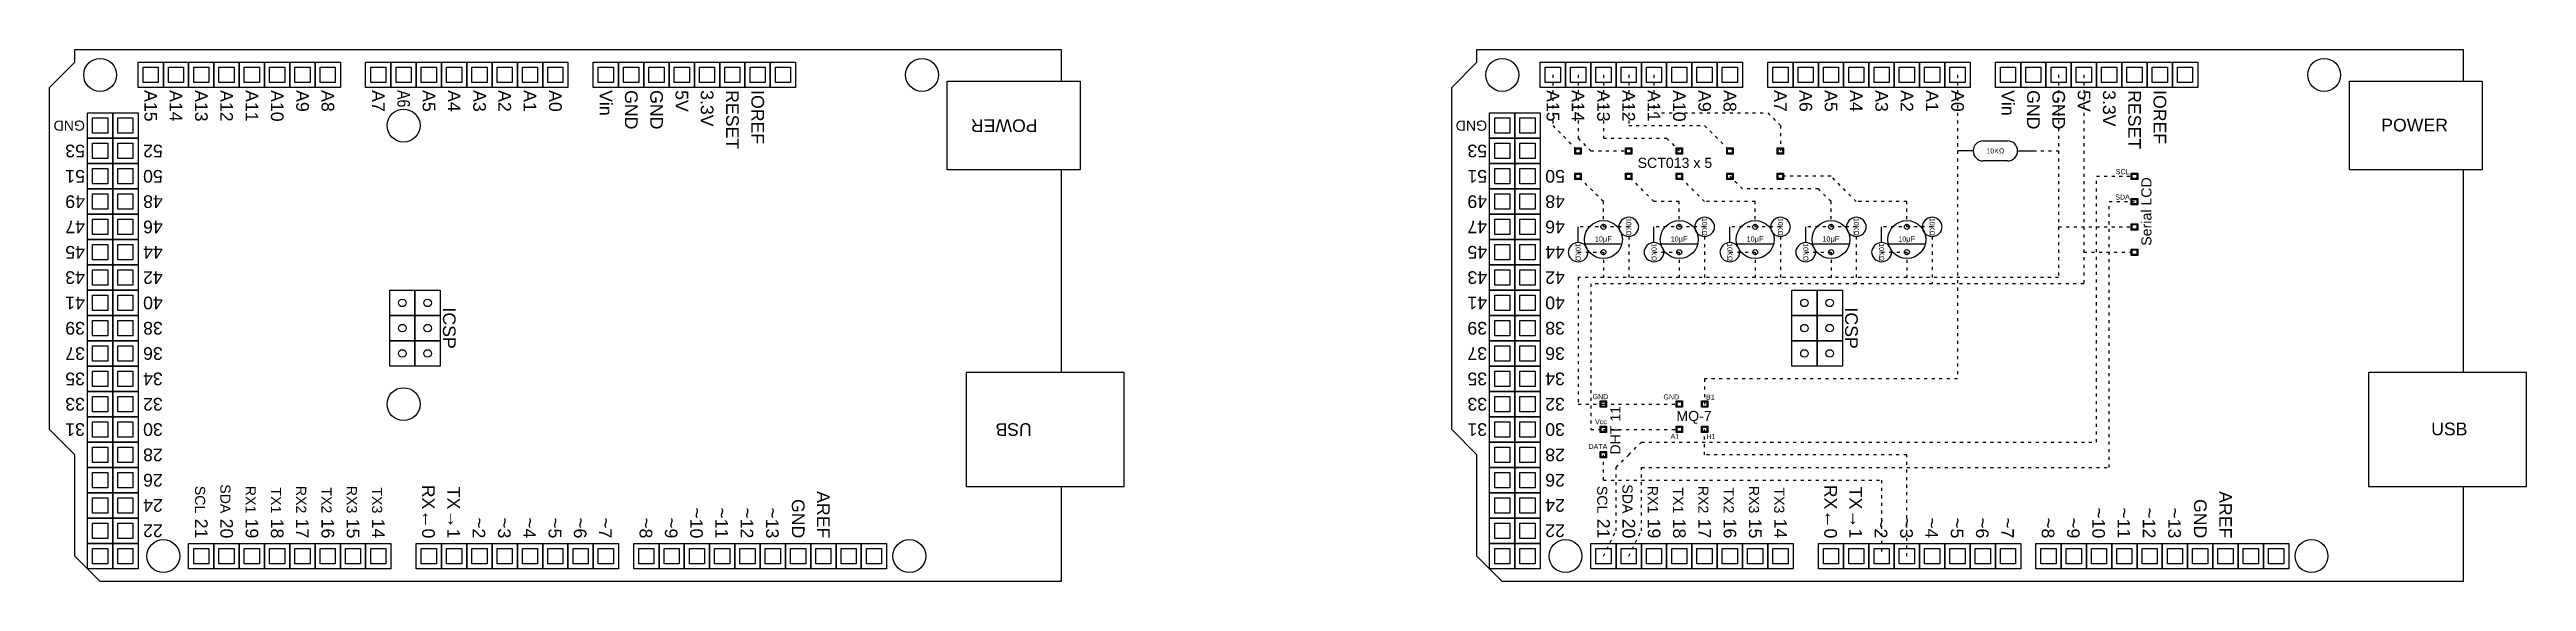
# Model space of a CAD drawing. Header units: millimetres. Extents: x 15855 to 25650, y -9600 to -7500.
import ezdxf

# ---------------------------------------------------------------- set-up
doc = ezdxf.new("R2010")
doc.units = ezdxf.units.MM
doc.linetypes.add('ACAD_ISO03W100', pattern=[30, 12, -18])
doc.layers.add('Cableado', color=7, linetype='ACAD_ISO03W100')
doc.styles.get("Standard").update_dxf_attribs({"font": 'arial.ttf'})

msp = doc.modelspace()

# ---------------------------------------------------------------- linework, layer by layer
for p, q in [((23462.3, -7900), (23400, -7900)), ((23637.8, -7900), (23700, -7900)), ((21900, -8262.3), (21900, -8200)), ((22200, -8262.3), (22200, -8200)), ((22500, -8262.3), (22500, -8200)), ((22800, -8262.3), (22800, -8200)), ((23100, -8262.3), (23100, -8200)), ((22072.6, -8268.8), (21927.4, -8268.8)), ((22372.6, -8268.8), (22227.4, -8268.8)), ((22672.6, -8268.8), (22527.4, -8268.8)), ((22972.6, -8268.8), (22827.4, -8268.8)), ((23272.6, -8268.8), (23127.4, -8268.8))]:
    msp.add_line(p, q)
at = {"color": 1}
for points in [[(19855.5, -9225), (19855.5, -9600), (16055.5, -9600), (15955.5, -9500), (15955.5, -9100), (15855.5, -9000), (15855.5, -7650), (15955.5, -7550), (15955.5, -7500), (19855.5, -7500), (19855.5, -7625)], [(25400, -9225), (25400, -9600), (21600, -9600), (21500, -9500), (21500, -9100), (21400, -9000), (21400, -7650), (21500, -7550), (21500, -7500), (25400, -7500), (25400, -7625)], [(19855.5, -7975), (19855.5, -8775)], [(25400, -7975), (25400, -8775)]]:
    msp.add_lwpolyline(points, dxfattribs=at)
for points in [[(16305.5, -7550), (16305.5, -7650), (16205.5, -7650), (16205.5, -7550)], [(16285.5, -7570), (16285.5, -7630), (16225.5, -7630), (16225.5, -7570)], [(16405.5, -7550), (16405.5, -7650), (16305.5, -7650), (16305.5, -7550)], [(16385.5, -7570), (16385.5, -7630), (16325.5, -7630), (16325.5, -7570)], [(16505.5, -7550), (16505.5, -7650), (16405.5, -7650), (16405.5, -7550)], [(16485.5, -7570), (16485.5, -7630), (16425.5, -7630), (16425.5, -7570)], [(16605.5, -7550), (16605.5, -7650), (16505.5, -7650), (16505.5, -7550)], [(16585.5, -7570), (16585.5, -7630), (16525.5, -7630), (16525.5, -7570)], [(16705.5, -7550), (16705.5, -7650), (16605.5, -7650), (16605.5, -7550)], [(16685.5, -7570), (16685.5, -7630), (16625.5, -7630), (16625.5, -7570)], [(16805.5, -7550), (16805.5, -7650), (16705.5, -7650), (16705.5, -7550)], [(16785.5, -7570), (16785.5, -7630), (16725.5, -7630), (16725.5, -7570)], [(16905.5, -7550), (16905.5, -7650), (16805.5, -7650), (16805.5, -7550)], [(16885.5, -7570), (16885.5, -7630), (16825.5, -7630), (16825.5, -7570)], [(17005.5, -7550), (17005.5, -7650), (16905.5, -7650), (16905.5, -7550)], [(16985.5, -7570), (16985.5, -7630), (16925.5, -7630), (16925.5, -7570)], [(17205.5, -7550), (17205.5, -7650), (17105.5, -7650), (17105.5, -7550)], [(17185.5, -7570), (17185.5, -7630), (17125.5, -7630), (17125.5, -7570)], [(17305.5, -7550), (17305.5, -7650), (17205.5, -7650), (17205.5, -7550)], [(17285.5, -7570), (17285.5, -7630), (17225.5, -7630), (17225.5, -7570)], [(17405.5, -7550), (17405.5, -7650), (17305.5, -7650), (17305.5, -7550)], [(17385.5, -7570), (17385.5, -7630), (17325.5, -7630), (17325.5, -7570)], [(17505.5, -7550), (17505.5, -7650), (17405.5, -7650), (17405.5, -7550)], [(17485.5, -7570), (17485.5, -7630), (17425.5, -7630), (17425.5, -7570)], [(17605.5, -7550), (17605.5, -7650), (17505.5, -7650), (17505.5, -7550)], [(17585.5, -7570), (17585.5, -7630), (17525.5, -7630), (17525.5, -7570)], [(17705.5, -7550), (17705.5, -7650), (17605.5, -7650), (17605.5, -7550)], [(17685.5, -7570), (17685.5, -7630), (17625.5, -7630), (17625.5, -7570)], [(17805.5, -7550), (17805.5, -7650), (17705.5, -7650), (17705.5, -7550)], [(17785.5, -7570), (17785.5, -7630), (17725.5, -7630), (17725.5, -7570)], [(17905.5, -7550), (17905.5, -7650), (17805.5, -7650), (17805.5, -7550)], [(17885.5, -7570), (17885.5, -7630), (17825.5, -7630), (17825.5, -7570)], [(18105.5, -7550), (18105.5, -7650), (18005.5, -7650), (18005.5, -7550)], [(18085.5, -7570), (18085.5, -7630), (18025.5, -7630), (18025.5, -7570)], [(18205.5, -7550), (18205.5, -7650), (18105.5, -7650), (18105.5, -7550)], [(18185.5, -7570), (18185.5, -7630), (18125.5, -7630), (18125.5, -7570)], [(18305.5, -7550), (18305.5, -7650), (18205.5, -7650), (18205.5, -7550)], [(18285.5, -7570), (18285.5, -7630), (18225.5, -7630), (18225.5, -7570)], [(18405.5, -7550), (18405.5, -7650), (18305.5, -7650), (18305.5, -7550)], [(18385.5, -7570), (18385.5, -7630), (18325.5, -7630), (18325.5, -7570)], [(18505.5, -7550), (18505.5, -7650), (18405.5, -7650), (18405.5, -7550)], [(18485.5, -7570), (18485.5, -7630), (18425.5, -7630), (18425.5, -7570)], [(18605.5, -7550), (18605.5, -7650), (18505.5, -7650), (18505.5, -7550)], [(18585.5, -7570), (18585.5, -7630), (18525.5, -7630), (18525.5, -7570)], [(18705.5, -7550), (18705.5, -7650), (18605.5, -7650), (18605.5, -7550)], [(18685.5, -7570), (18685.5, -7630), (18625.5, -7630), (18625.5, -7570)], [(18805.5, -7550), (18805.5, -7650), (18705.5, -7650), (18705.5, -7550)], [(18785.5, -7570), (18785.5, -7630), (18725.5, -7630), (18725.5, -7570)], [(21850, -7550), (21850, -7650), (21750, -7650), (21750, -7550)], [(21830, -7570), (21830, -7630), (21770, -7630), (21770, -7570)], [(21950, -7550), (21950, -7650), (21850, -7650), (21850, -7550)], [(21930, -7570), (21930, -7630), (21870, -7630), (21870, -7570)], [(22050, -7550), (22050, -7650), (21950, -7650), (21950, -7550)], [(22030, -7570), (22030, -7630), (21970, -7630), (21970, -7570)], [(22150, -7550), (22150, -7650), (22050, -7650), (22050, -7550)], [(22130, -7570), (22130, -7630), (22070, -7630), (22070, -7570)], [(22250, -7550), (22250, -7650), (22150, -7650), (22150, -7550)], [(22230, -7570), (22230, -7630), (22170, -7630), (22170, -7570)], [(22350, -7550), (22350, -7650), (22250, -7650), (22250, -7550)], [(22330, -7570), (22330, -7630), (22270, -7630), (22270, -7570)], [(22450, -7550), (22450, -7650), (22350, -7650), (22350, -7550)], [(22430, -7570), (22430, -7630), (22370, -7630), (22370, -7570)], [(22550, -7550), (22550, -7650), (22450, -7650), (22450, -7550)], [(22530, -7570), (22530, -7630), (22470, -7630), (22470, -7570)], [(22750, -7550), (22750, -7650), (22650, -7650), (22650, -7550)], [(22730, -7570), (22730, -7630), (22670, -7630), (22670, -7570)], [(22850, -7550), (22850, -7650), (22750, -7650), (22750, -7550)], [(22830, -7570), (22830, -7630), (22770, -7630), (22770, -7570)], [(22950, -7550), (22950, -7650), (22850, -7650), (22850, -7550)], [(22930, -7570), (22930, -7630), (22870, -7630), (22870, -7570)], [(23050, -7550), (23050, -7650), (22950, -7650), (22950, -7550)], [(23030, -7570), (23030, -7630), (22970, -7630), (22970, -7570)], [(23150, -7550), (23150, -7650), (23050, -7650), (23050, -7550)], [(23130, -7570), (23130, -7630), (23070, -7630), (23070, -7570)], [(23250, -7550), (23250, -7650), (23150, -7650), (23150, -7550)], [(23230, -7570), (23230, -7630), (23170, -7630), (23170, -7570)], [(23350, -7550), (23350, -7650), (23250, -7650), (23250, -7550)], [(23330, -7570), (23330, -7630), (23270, -7630), (23270, -7570)], [(23450, -7550), (23450, -7650), (23350, -7650), (23350, -7550)], [(23430, -7570), (23430, -7630), (23370, -7630), (23370, -7570)], [(23650, -7550), (23650, -7650), (23550, -7650), (23550, -7550)], [(23630, -7570), (23630, -7630), (23570, -7630), (23570, -7570)], [(23750, -7550), (23750, -7650), (23650, -7650), (23650, -7550)], [(23730, -7570), (23730, -7630), (23670, -7630), (23670, -7570)], [(23850, -7550), (23850, -7650), (23750, -7650), (23750, -7550)], [(23830, -7570), (23830, -7630), (23770, -7630), (23770, -7570)], [(23950, -7550), (23950, -7650), (23850, -7650), (23850, -7550)], [(23930, -7570), (23930, -7630), (23870, -7630), (23870, -7570)], [(24050, -7550), (24050, -7650), (23950, -7650), (23950, -7550)], [(24030, -7570), (24030, -7630), (23970, -7630), (23970, -7570)], [(24150, -7550), (24150, -7650), (24050, -7650), (24050, -7550)], [(24130, -7570), (24130, -7630), (24070, -7630), (24070, -7570)], [(24250, -7550), (24250, -7650), (24150, -7650), (24150, -7550)], [(24230, -7570), (24230, -7630), (24170, -7630), (24170, -7570)], [(24350, -7550), (24350, -7650), (24250, -7650), (24250, -7550)], [(24330, -7570), (24330, -7630), (24270, -7630), (24270, -7570)], [(16105.5, -7750), (16105.5, -7850), (16005.5, -7850), (16005.5, -7750)], [(16085.5, -7770), (16085.5, -7830), (16025.5, -7830), (16025.5, -7770)], [(16205.5, -7750), (16205.5, -7850), (16105.5, -7850), (16105.5, -7750)], [(16185.5, -7770), (16185.5, -7830), (16125.5, -7830), (16125.5, -7770)], [(21650, -7750), (21650, -7850), (21550, -7850), (21550, -7750)], [(21630, -7770), (21630, -7830), (21570, -7830), (21570, -7770)], [(21750, -7750), (21750, -7850), (21650, -7850), (21650, -7750)], [(21730, -7770), (21730, -7830), (21670, -7830), (21670, -7770)], [(16105.5, -7850), (16105.5, -7950), (16005.5, -7950), (16005.5, -7850)], [(16085.5, -7870), (16085.5, -7930), (16025.5, -7930), (16025.5, -7870)], [(16205.5, -7850), (16205.5, -7950), (16105.5, -7950), (16105.5, -7850)], [(16185.5, -7870), (16185.5, -7930), (16125.5, -7930), (16125.5, -7870)], [(21650, -7850), (21650, -7950), (21550, -7950), (21550, -7850)], [(21630, -7870), (21630, -7930), (21570, -7930), (21570, -7870)], [(21750, -7850), (21750, -7950), (21650, -7950), (21650, -7850)], [(21730, -7870), (21730, -7930), (21670, -7930), (21670, -7870)], [(16105.5, -7950), (16105.5, -8050), (16005.5, -8050), (16005.5, -7950)], [(16085.5, -7970), (16085.5, -8030), (16025.5, -8030), (16025.5, -7970)], [(16205.5, -7950), (16205.5, -8050), (16105.5, -8050), (16105.5, -7950)], [(16185.5, -7970), (16185.5, -8030), (16125.5, -8030), (16125.5, -7970)], [(21650, -7950), (21650, -8050), (21550, -8050), (21550, -7950)], [(21630, -7970), (21630, -8030), (21570, -8030), (21570, -7970)], [(21750, -7950), (21750, -8050), (21650, -8050), (21650, -7950)], [(21730, -7970), (21730, -8030), (21670, -8030), (21670, -7970)], [(16105.5, -8050), (16105.5, -8150), (16005.5, -8150), (16005.5, -8050)], [(16085.5, -8070), (16085.5, -8130), (16025.5, -8130), (16025.5, -8070)], [(16205.5, -8050), (16205.5, -8150), (16105.5, -8150), (16105.5, -8050)], [(16185.5, -8070), (16185.5, -8130), (16125.5, -8130), (16125.5, -8070)], [(21650, -8050), (21650, -8150), (21550, -8150), (21550, -8050)], [(21630, -8070), (21630, -8130), (21570, -8130), (21570, -8070)], [(21750, -8050), (21750, -8150), (21650, -8150), (21650, -8050)], [(21730, -8070), (21730, -8130), (21670, -8130), (21670, -8070)], [(16105.5, -8150), (16105.5, -8250), (16005.5, -8250), (16005.5, -8150)], [(16085.5, -8170), (16085.5, -8230), (16025.5, -8230), (16025.5, -8170)], [(16205.5, -8150), (16205.5, -8250), (16105.5, -8250), (16105.5, -8150)], [(16185.5, -8170), (16185.5, -8230), (16125.5, -8230), (16125.5, -8170)], [(21650, -8150), (21650, -8250), (21550, -8250), (21550, -8150)], [(21630, -8170), (21630, -8230), (21570, -8230), (21570, -8170)], [(21750, -8150), (21750, -8250), (21650, -8250), (21650, -8150)], [(21730, -8170), (21730, -8230), (21670, -8230), (21670, -8170)], [(16105.5, -8250), (16105.5, -8350), (16005.5, -8350), (16005.5, -8250)], [(16085.5, -8270), (16085.5, -8330), (16025.5, -8330), (16025.5, -8270)], [(16205.5, -8250), (16205.5, -8350), (16105.5, -8350), (16105.5, -8250)], [(16185.5, -8270), (16185.5, -8330), (16125.5, -8330), (16125.5, -8270)], [(21650, -8250), (21650, -8350), (21550, -8350), (21550, -8250)], [(21630, -8270), (21630, -8330), (21570, -8330), (21570, -8270)], [(21750, -8250), (21750, -8350), (21650, -8350), (21650, -8250)], [(21730, -8270), (21730, -8330), (21670, -8330), (21670, -8270)], [(16105.5, -8350), (16105.5, -8450), (16005.5, -8450), (16005.5, -8350)], [(16085.5, -8370), (16085.5, -8430), (16025.5, -8430), (16025.5, -8370)], [(16205.5, -8350), (16205.5, -8450), (16105.5, -8450), (16105.5, -8350)], [(16185.5, -8370), (16185.5, -8430), (16125.5, -8430), (16125.5, -8370)], [(21650, -8350), (21650, -8450), (21550, -8450), (21550, -8350)], [(21630, -8370), (21630, -8430), (21570, -8430), (21570, -8370)], [(21750, -8350), (21750, -8450), (21650, -8450), (21650, -8350)], [(21730, -8370), (21730, -8430), (21670, -8430), (21670, -8370)], [(16105.5, -8450), (16105.5, -8550), (16005.5, -8550), (16005.5, -8450)], [(16085.5, -8470), (16085.5, -8530), (16025.5, -8530), (16025.5, -8470)], [(16205.5, -8450), (16205.5, -8550), (16105.5, -8550), (16105.5, -8450)], [(16185.5, -8470), (16185.5, -8530), (16125.5, -8530), (16125.5, -8470)], [(17300.5, -8450), (17300.5, -8550), (17200.5, -8550), (17200.5, -8450)], [(17400.5, -8450), (17400.5, -8550), (17300.5, -8550), (17300.5, -8450)], [(21650, -8450), (21650, -8550), (21550, -8550), (21550, -8450)], [(21630, -8470), (21630, -8530), (21570, -8530), (21570, -8470)], [(21750, -8450), (21750, -8550), (21650, -8550), (21650, -8450)], [(21730, -8470), (21730, -8530), (21670, -8530), (21670, -8470)], [(22845, -8450), (22845, -8550), (22745, -8550), (22745, -8450)], [(22945, -8450), (22945, -8550), (22845, -8550), (22845, -8450)], [(16105.5, -8550), (16105.5, -8650), (16005.5, -8650), (16005.5, -8550)], [(16085.5, -8570), (16085.5, -8630), (16025.5, -8630), (16025.5, -8570)], [(16205.5, -8550), (16205.5, -8650), (16105.5, -8650), (16105.5, -8550)], [(16185.5, -8570), (16185.5, -8630), (16125.5, -8630), (16125.5, -8570)], [(17300.5, -8550), (17300.5, -8650), (17200.5, -8650), (17200.5, -8550)], [(17400.5, -8550), (17400.5, -8650), (17300.5, -8650), (17300.5, -8550)], [(21650, -8550), (21650, -8650), (21550, -8650), (21550, -8550)], [(21630, -8570), (21630, -8630), (21570, -8630), (21570, -8570)], [(21750, -8550), (21750, -8650), (21650, -8650), (21650, -8550)], [(21730, -8570), (21730, -8630), (21670, -8630), (21670, -8570)], [(22845, -8550), (22845, -8650), (22745, -8650), (22745, -8550)], [(22945, -8550), (22945, -8650), (22845, -8650), (22845, -8550)], [(16105.5, -8650), (16105.5, -8750), (16005.5, -8750), (16005.5, -8650)], [(16085.5, -8670), (16085.5, -8730), (16025.5, -8730), (16025.5, -8670)], [(16205.5, -8650), (16205.5, -8750), (16105.5, -8750), (16105.5, -8650)], [(16185.5, -8670), (16185.5, -8730), (16125.5, -8730), (16125.5, -8670)], [(17300.5, -8650), (17300.5, -8750), (17200.5, -8750), (17200.5, -8650)], [(17400.5, -8650), (17400.5, -8750), (17300.5, -8750), (17300.5, -8650)], [(21650, -8650), (21650, -8750), (21550, -8750), (21550, -8650)], [(21630, -8670), (21630, -8730), (21570, -8730), (21570, -8670)], [(21750, -8650), (21750, -8750), (21650, -8750), (21650, -8650)], [(21730, -8670), (21730, -8730), (21670, -8730), (21670, -8670)], [(22845, -8650), (22845, -8750), (22745, -8750), (22745, -8650)], [(22945, -8650), (22945, -8750), (22845, -8750), (22845, -8650)], [(16105.5, -8750), (16105.5, -8850), (16005.5, -8850), (16005.5, -8750)], [(16085.5, -8770), (16085.5, -8830), (16025.5, -8830), (16025.5, -8770)], [(16205.5, -8750), (16205.5, -8850), (16105.5, -8850), (16105.5, -8750)], [(16185.5, -8770), (16185.5, -8830), (16125.5, -8830), (16125.5, -8770)], [(21650, -8750), (21650, -8850), (21550, -8850), (21550, -8750)], [(21630, -8770), (21630, -8830), (21570, -8830), (21570, -8770)], [(21750, -8750), (21750, -8850), (21650, -8850), (21650, -8750)], [(21730, -8770), (21730, -8830), (21670, -8830), (21670, -8770)], [(16105.5, -8850), (16105.5, -8950), (16005.5, -8950), (16005.5, -8850)], [(16085.5, -8870), (16085.5, -8930), (16025.5, -8930), (16025.5, -8870)], [(16205.5, -8850), (16205.5, -8950), (16105.5, -8950), (16105.5, -8850)], [(16185.5, -8870), (16185.5, -8930), (16125.5, -8930), (16125.5, -8870)], [(21650, -8850), (21650, -8950), (21550, -8950), (21550, -8850)], [(21630, -8870), (21630, -8930), (21570, -8930), (21570, -8870)], [(21750, -8850), (21750, -8950), (21650, -8950), (21650, -8850)], [(21730, -8870), (21730, -8930), (21670, -8930), (21670, -8870)], [(16105.5, -8950), (16105.5, -9050), (16005.5, -9050), (16005.5, -8950)], [(16085.5, -8970), (16085.5, -9030), (16025.5, -9030), (16025.5, -8970)], [(16205.5, -8950), (16205.5, -9050), (16105.5, -9050), (16105.5, -8950)], [(16185.5, -8970), (16185.5, -9030), (16125.5, -9030), (16125.5, -8970)], [(21650, -8950), (21650, -9050), (21550, -9050), (21550, -8950)], [(21630, -8970), (21630, -9030), (21570, -9030), (21570, -8970)], [(21750, -8950), (21750, -9050), (21650, -9050), (21650, -8950)], [(21730, -8970), (21730, -9030), (21670, -9030), (21670, -8970)], [(16105.5, -9050), (16105.5, -9150), (16005.5, -9150), (16005.5, -9050)], [(16085.5, -9070), (16085.5, -9130), (16025.5, -9130), (16025.5, -9070)], [(16205.5, -9050), (16205.5, -9150), (16105.5, -9150), (16105.5, -9050)], [(16185.5, -9070), (16185.5, -9130), (16125.5, -9130), (16125.5, -9070)], [(21650, -9050), (21650, -9150), (21550, -9150), (21550, -9050)], [(21630, -9070), (21630, -9130), (21570, -9130), (21570, -9070)], [(21750, -9050), (21750, -9150), (21650, -9150), (21650, -9050)], [(21730, -9070), (21730, -9130), (21670, -9130), (21670, -9070)], [(16105.5, -9150), (16105.5, -9250), (16005.5, -9250), (16005.5, -9150)], [(16085.5, -9170), (16085.5, -9230), (16025.5, -9230), (16025.5, -9170)], [(16205.5, -9150), (16205.5, -9250), (16105.5, -9250), (16105.5, -9150)], [(16185.5, -9170), (16185.5, -9230), (16125.5, -9230), (16125.5, -9170)], [(21650, -9150), (21650, -9250), (21550, -9250), (21550, -9150)], [(21630, -9170), (21630, -9230), (21570, -9230), (21570, -9170)], [(21750, -9150), (21750, -9250), (21650, -9250), (21650, -9150)], [(21730, -9170), (21730, -9230), (21670, -9230), (21670, -9170)], [(16105.5, -9250), (16105.5, -9350), (16005.5, -9350), (16005.5, -9250)], [(16085.5, -9270), (16085.5, -9330), (16025.5, -9330), (16025.5, -9270)], [(16205.5, -9250), (16205.5, -9350), (16105.5, -9350), (16105.5, -9250)], [(16185.5, -9270), (16185.5, -9330), (16125.5, -9330), (16125.5, -9270)], [(21650, -9250), (21650, -9350), (21550, -9350), (21550, -9250)], [(21630, -9270), (21630, -9330), (21570, -9330), (21570, -9270)], [(21750, -9250), (21750, -9350), (21650, -9350), (21650, -9250)], [(21730, -9270), (21730, -9330), (21670, -9330), (21670, -9270)], [(16105.5, -9350), (16105.5, -9450), (16005.5, -9450), (16005.5, -9350)], [(16085.5, -9370), (16085.5, -9430), (16025.5, -9430), (16025.5, -9370)], [(16205.5, -9350), (16205.5, -9450), (16105.5, -9450), (16105.5, -9350)], [(16185.5, -9370), (16185.5, -9430), (16125.5, -9430), (16125.5, -9370)], [(21650, -9350), (21650, -9450), (21550, -9450), (21550, -9350)], [(21630, -9370), (21630, -9430), (21570, -9430), (21570, -9370)], [(21750, -9350), (21750, -9450), (21650, -9450), (21650, -9350)], [(21730, -9370), (21730, -9430), (21670, -9430), (21670, -9370)], [(16105.5, -9450), (16105.5, -9550), (16005.5, -9550), (16005.5, -9450)], [(16085.5, -9470), (16085.5, -9530), (16025.5, -9530), (16025.5, -9470)], [(16205.5, -9450), (16205.5, -9550), (16105.5, -9550), (16105.5, -9450)], [(16185.5, -9470), (16185.5, -9530), (16125.5, -9530), (16125.5, -9470)], [(16505.5, -9450), (16505.5, -9550), (16405.5, -9550), (16405.5, -9450)], [(16485.5, -9470), (16485.5, -9530), (16425.5, -9530), (16425.5, -9470)], [(16605.5, -9450), (16605.5, -9550), (16505.5, -9550), (16505.5, -9450)], [(16585.5, -9470), (16585.5, -9530), (16525.5, -9530), (16525.5, -9470)], [(16705.5, -9450), (16705.5, -9550), (16605.5, -9550), (16605.5, -9450)], [(16685.5, -9470), (16685.5, -9530), (16625.5, -9530), (16625.5, -9470)], [(16805.5, -9450), (16805.5, -9550), (16705.5, -9550), (16705.5, -9450)], [(16785.5, -9470), (16785.5, -9530), (16725.5, -9530), (16725.5, -9470)], [(16905.5, -9450), (16905.5, -9550), (16805.5, -9550), (16805.5, -9450)], [(16885.5, -9470), (16885.5, -9530), (16825.5, -9530), (16825.5, -9470)], [(17005.5, -9450), (17005.5, -9550), (16905.5, -9550), (16905.5, -9450)], [(16985.5, -9470), (16985.5, -9530), (16925.5, -9530), (16925.5, -9470)], [(17105.5, -9450), (17105.5, -9550), (17005.5, -9550), (17005.5, -9450)], [(17085.5, -9470), (17085.5, -9530), (17025.5, -9530), (17025.5, -9470)], [(17205.5, -9450), (17205.5, -9550), (17105.5, -9550), (17105.5, -9450)], [(17185.5, -9470), (17185.5, -9530), (17125.5, -9530), (17125.5, -9470)], [(17405.5, -9450), (17405.5, -9550), (17305.5, -9550), (17305.5, -9450)], [(17385.5, -9470), (17385.5, -9530), (17325.5, -9530), (17325.5, -9470)], [(17505.5, -9450), (17505.5, -9550), (17405.5, -9550), (17405.5, -9450)], [(17485.5, -9470), (17485.5, -9530), (17425.5, -9530), (17425.5, -9470)], [(17605.5, -9450), (17605.5, -9550), (17505.5, -9550), (17505.5, -9450)], [(17585.5, -9470), (17585.5, -9530), (17525.5, -9530), (17525.5, -9470)], [(17705.5, -9450), (17705.5, -9550), (17605.5, -9550), (17605.5, -9450)], [(17685.5, -9470), (17685.5, -9530), (17625.5, -9530), (17625.5, -9470)], [(17805.5, -9450), (17805.5, -9550), (17705.5, -9550), (17705.5, -9450)], [(17785.5, -9470), (17785.5, -9530), (17725.5, -9530), (17725.5, -9470)], [(17905.5, -9450), (17905.5, -9550), (17805.5, -9550), (17805.5, -9450)], [(17885.5, -9470), (17885.5, -9530), (17825.5, -9530), (17825.5, -9470)], [(18005.5, -9450), (18005.5, -9550), (17905.5, -9550), (17905.5, -9450)], [(17985.5, -9470), (17985.5, -9530), (17925.5, -9530), (17925.5, -9470)], [(18105.5, -9450), (18105.5, -9550), (18005.5, -9550), (18005.5, -9450)], [(18085.5, -9470), (18085.5, -9530), (18025.5, -9530), (18025.5, -9470)], [(18265.5, -9450), (18265.5, -9550), (18165.5, -9550), (18165.5, -9450)], [(18245.5, -9470), (18245.5, -9530), (18185.5, -9530), (18185.5, -9470)], [(18365.5, -9450), (18365.5, -9550), (18265.5, -9550), (18265.5, -9450)], [(18345.5, -9470), (18345.5, -9530), (18285.5, -9530), (18285.5, -9470)], [(18465.5, -9450), (18465.5, -9550), (18365.5, -9550), (18365.5, -9450)], [(18445.5, -9470), (18445.5, -9530), (18385.5, -9530), (18385.5, -9470)], [(18565.5, -9450), (18565.5, -9550), (18465.5, -9550), (18465.5, -9450)], [(18545.5, -9470), (18545.5, -9530), (18485.5, -9530), (18485.5, -9470)], [(18665.5, -9450), (18665.5, -9550), (18565.5, -9550), (18565.5, -9450)], [(18645.5, -9470), (18645.5, -9530), (18585.5, -9530), (18585.5, -9470)], [(18765.5, -9450), (18765.5, -9550), (18665.5, -9550), (18665.5, -9450)], [(18745.5, -9470), (18745.5, -9530), (18685.5, -9530), (18685.5, -9470)], [(18865.5, -9450), (18865.5, -9550), (18765.5, -9550), (18765.5, -9450)], [(18845.5, -9470), (18845.5, -9530), (18785.5, -9530), (18785.5, -9470)], [(18965.5, -9450), (18965.5, -9550), (18865.5, -9550), (18865.5, -9450)], [(18945.5, -9470), (18945.5, -9530), (18885.5, -9530), (18885.5, -9470)], [(19065.5, -9450), (19065.5, -9550), (18965.5, -9550), (18965.5, -9450)], [(19045.5, -9470), (19045.5, -9530), (18985.5, -9530), (18985.5, -9470)], [(19165.5, -9450), (19165.5, -9550), (19065.5, -9550), (19065.5, -9450)], [(19145.5, -9470), (19145.5, -9530), (19085.5, -9530), (19085.5, -9470)], [(21650, -9450), (21650, -9550), (21550, -9550), (21550, -9450)], [(21630, -9470), (21630, -9530), (21570, -9530), (21570, -9470)], [(21750, -9450), (21750, -9550), (21650, -9550), (21650, -9450)], [(21730, -9470), (21730, -9530), (21670, -9530), (21670, -9470)], [(22050, -9450), (22050, -9550), (21950, -9550), (21950, -9450)], [(22030, -9470), (22030, -9530), (21970, -9530), (21970, -9470)], [(22150, -9450), (22150, -9550), (22050, -9550), (22050, -9450)], [(22130, -9470), (22130, -9530), (22070, -9530), (22070, -9470)], [(22250, -9450), (22250, -9550), (22150, -9550), (22150, -9450)], [(22230, -9470), (22230, -9530), (22170, -9530), (22170, -9470)], [(22350, -9450), (22350, -9550), (22250, -9550), (22250, -9450)], [(22330, -9470), (22330, -9530), (22270, -9530), (22270, -9470)], [(22450, -9450), (22450, -9550), (22350, -9550), (22350, -9450)], [(22430, -9470), (22430, -9530), (22370, -9530), (22370, -9470)], [(22550, -9450), (22550, -9550), (22450, -9550), (22450, -9450)], [(22530, -9470), (22530, -9530), (22470, -9530), (22470, -9470)], [(22650, -9450), (22650, -9550), (22550, -9550), (22550, -9450)], [(22630, -9470), (22630, -9530), (22570, -9530), (22570, -9470)], [(22750, -9450), (22750, -9550), (22650, -9550), (22650, -9450)], [(22730, -9470), (22730, -9530), (22670, -9530), (22670, -9470)], [(22950, -9450), (22950, -9550), (22850, -9550), (22850, -9450)], [(22930, -9470), (22930, -9530), (22870, -9530), (22870, -9470)], [(23050, -9450), (23050, -9550), (22950, -9550), (22950, -9450)], [(23030, -9470), (23030, -9530), (22970, -9530), (22970, -9470)], [(23150, -9450), (23150, -9550), (23050, -9550), (23050, -9450)], [(23130, -9470), (23130, -9530), (23070, -9530), (23070, -9470)], [(23250, -9450), (23250, -9550), (23150, -9550), (23150, -9450)], [(23230, -9470), (23230, -9530), (23170, -9530), (23170, -9470)], [(23450, -9450), (23450, -9550), (23350, -9550), (23350, -9450)], [(23430, -9470), (23430, -9530), (23370, -9530), (23370, -9470)], [(23550, -9450), (23550, -9550), (23450, -9550), (23450, -9450)], [(23530, -9470), (23530, -9530), (23470, -9530), (23470, -9470)], [(23650, -9450), (23650, -9550), (23550, -9550), (23550, -9450)], [(23630, -9470), (23630, -9530), (23570, -9530), (23570, -9470)], [(23810, -9450), (23810, -9550), (23710, -9550), (23710, -9450)], [(23790, -9470), (23790, -9530), (23730, -9530), (23730, -9470)], [(23910, -9450), (23910, -9550), (23810, -9550), (23810, -9450)], [(23890, -9470), (23890, -9530), (23830, -9530), (23830, -9470)], [(24110, -9450), (24110, -9550), (24010, -9550), (24010, -9450)], [(24090, -9470), (24090, -9530), (24030, -9530), (24030, -9470)], [(24210, -9450), (24210, -9550), (24110, -9550), (24110, -9450)], [(24190, -9470), (24190, -9530), (24130, -9530), (24130, -9470)], [(24310, -9450), (24310, -9550), (24210, -9550), (24210, -9450)], [(24290, -9470), (24290, -9530), (24230, -9530), (24230, -9470)], [(24410, -9450), (24410, -9550), (24310, -9550), (24310, -9450)], [(24390, -9470), (24390, -9530), (24330, -9530), (24330, -9470)], [(24510, -9450), (24510, -9550), (24410, -9550), (24410, -9450)], [(24490, -9470), (24490, -9530), (24430, -9530), (24430, -9470)], [(24610, -9450), (24610, -9550), (24510, -9550), (24510, -9450)], [(24590, -9470), (24590, -9530), (24530, -9530), (24530, -9470)], [(24710, -9450), (24710, -9550), (24610, -9550), (24610, -9450)], [(24690, -9470), (24690, -9530), (24630, -9530), (24630, -9470)]]:
    msp.add_lwpolyline(points, close=True)
for points in [[(19930.5, -7625), (19930.5, -7975), (19405.5, -7975), (19405.5, -7625)], [(25475, -7625), (25475, -7975), (24950, -7975), (24950, -7625)], [(24112.6, -8287.4), (24112.6, -8312.6), (24087.4, -8312.6), (24087.4, -8287.4)], [(24112.6, -8287.4), (24112.6, -8312.6), (24087.4, -8312.6), (24087.4, -8287.4)], [(24108.7, -8291.3), (24108.7, -8308.7), (24091.3, -8308.7), (24091.3, -8291.3)], [(24108.7, -8291.3), (24108.7, -8308.7), (24091.3, -8308.7), (24091.3, -8291.3)], [(20105.5, -8775), (19480.5, -8775), (19480.5, -9225), (20105.5, -9225)], [(25650, -8775), (25025, -8775), (25025, -9225), (25650, -9225)], [(22012.6, -8987.4), (22012.6, -9012.6), (21987.4, -9012.6), (21987.4, -8987.4)], [(22012.6, -8987.4), (22012.6, -9012.6), (21987.4, -9012.6), (21987.4, -8987.4)], [(22008.7, -8991.3), (22008.7, -9008.7), (21991.3, -9008.7), (21991.3, -8991.3)], [(22008.7, -8991.3), (22008.7, -9008.7), (21991.3, -9008.7), (21991.3, -8991.3)], [(22312.6, -8987.4), (22312.6, -9012.6), (22287.4, -9012.6), (22287.4, -8987.4)], [(22312.6, -8987.4), (22312.6, -9012.6), (22287.4, -9012.6), (22287.4, -8987.4)], [(22308.7, -8991.3), (22308.7, -9008.7), (22291.3, -9008.7), (22291.3, -8991.3)], [(22308.7, -8991.3), (22308.7, -9008.7), (22291.3, -9008.7), (22291.3, -8991.3)]]:
    msp.add_lwpolyline(points, close=True, dxfattribs=at)
at = {"color": 4}
for points in [[(21912.6, -7887.4), (21912.6, -7912.6), (21887.4, -7912.6), (21887.4, -7887.4)], [(21908.7, -7891.3), (21908.7, -7908.7), (21891.3, -7908.7), (21891.3, -7891.3)], [(22112.6, -7887.4), (22112.6, -7912.6), (22087.4, -7912.6), (22087.4, -7887.4)], [(22112.6, -7887.4), (22112.6, -7912.6), (22087.4, -7912.6), (22087.4, -7887.4)], [(22108.7, -7891.3), (22108.7, -7908.7), (22091.3, -7908.7), (22091.3, -7891.3)], [(22108.7, -7891.3), (22108.7, -7908.7), (22091.3, -7908.7), (22091.3, -7891.3)], [(22312.6, -7887.4), (22312.6, -7912.6), (22287.4, -7912.6), (22287.4, -7887.4)], [(22312.6, -7887.4), (22312.6, -7912.6), (22287.4, -7912.6), (22287.4, -7887.4)], [(22308.7, -7891.3), (22308.7, -7908.7), (22291.3, -7908.7), (22291.3, -7891.3)], [(22308.7, -7891.3), (22308.7, -7908.7), (22291.3, -7908.7), (22291.3, -7891.3)], [(22512.6, -7887.4), (22512.6, -7912.6), (22487.4, -7912.6), (22487.4, -7887.4)], [(22512.6, -7887.4), (22512.6, -7912.6), (22487.4, -7912.6), (22487.4, -7887.4)], [(22508.7, -7891.3), (22508.7, -7908.7), (22491.3, -7908.7), (22491.3, -7891.3)], [(22508.7, -7891.3), (22508.7, -7908.7), (22491.3, -7908.7), (22491.3, -7891.3)], [(22712.6, -7887.4), (22712.6, -7912.6), (22687.4, -7912.6), (22687.4, -7887.4)], [(22712.6, -7887.4), (22712.6, -7912.6), (22687.4, -7912.6), (22687.4, -7887.4)], [(22708.7, -7891.3), (22708.7, -7908.7), (22691.3, -7908.7), (22691.3, -7891.3)], [(22708.7, -7891.3), (22708.7, -7908.7), (22691.3, -7908.7), (22691.3, -7891.3)], [(21912.6, -7987.4), (21912.6, -8012.6), (21887.4, -8012.6), (21887.4, -7987.4)], [(21908.7, -7991.3), (21908.7, -8008.7), (21891.3, -8008.7), (21891.3, -7991.3)], [(22112.6, -7987.4), (22112.6, -8012.6), (22087.4, -8012.6), (22087.4, -7987.4)], [(22112.6, -7987.4), (22112.6, -8012.6), (22087.4, -8012.6), (22087.4, -7987.4)], [(22108.7, -7991.3), (22108.7, -8008.7), (22091.3, -8008.7), (22091.3, -7991.3)], [(22108.7, -7991.3), (22108.7, -8008.7), (22091.3, -8008.7), (22091.3, -7991.3)], [(22312.6, -7987.4), (22312.6, -8012.6), (22287.4, -8012.6), (22287.4, -7987.4)], [(22312.6, -7987.4), (22312.6, -8012.6), (22287.4, -8012.6), (22287.4, -7987.4)], [(22308.7, -7991.3), (22308.7, -8008.7), (22291.3, -8008.7), (22291.3, -7991.3)], [(22308.7, -7991.3), (22308.7, -8008.7), (22291.3, -8008.7), (22291.3, -7991.3)], [(22512.6, -7987.4), (22512.6, -8012.6), (22487.4, -8012.6), (22487.4, -7987.4)], [(22512.6, -7987.4), (22512.6, -8012.6), (22487.4, -8012.6), (22487.4, -7987.4)], [(22508.7, -7991.3), (22508.7, -8008.7), (22491.3, -8008.7), (22491.3, -7991.3)], [(22508.7, -7991.3), (22508.7, -8008.7), (22491.3, -8008.7), (22491.3, -7991.3)], [(22712.6, -7987.4), (22712.6, -8012.6), (22687.4, -8012.6), (22687.4, -7987.4)], [(22712.6, -7987.4), (22712.6, -8012.6), (22687.4, -8012.6), (22687.4, -7987.4)], [(22708.7, -7991.3), (22708.7, -8008.7), (22691.3, -8008.7), (22691.3, -7991.3)], [(22708.7, -7991.3), (22708.7, -8008.7), (22691.3, -8008.7), (22691.3, -7991.3)]]:
    msp.add_lwpolyline(points, close=True, dxfattribs=at)
for points in [[(23501.6, -7860.6), (23598.4, -7860.6)], [(23598.4, -7939.4), (23501.6, -7939.4)]]:
    msp.add_lwpolyline(points)
at = {"color": 3}
for points in [[(24112.6, -7987.4), (24112.6, -8012.6), (24087.4, -8012.6), (24087.4, -7987.4)], [(24112.6, -7987.4), (24112.6, -8012.6), (24087.4, -8012.6), (24087.4, -7987.4)], [(24108.7, -7991.3), (24108.7, -8008.7), (24091.3, -8008.7), (24091.3, -7991.3)], [(24108.7, -7991.3), (24108.7, -8008.7), (24091.3, -8008.7), (24091.3, -7991.3)], [(24112.6, -8087.4), (24112.6, -8112.6), (24087.4, -8112.6), (24087.4, -8087.4)], [(24112.6, -8087.4), (24112.6, -8112.6), (24087.4, -8112.6), (24087.4, -8087.4)], [(24108.7, -8091.3), (24108.7, -8108.7), (24091.3, -8108.7), (24091.3, -8091.3)], [(24108.7, -8091.3), (24108.7, -8108.7), (24091.3, -8108.7), (24091.3, -8091.3)], [(22412.6, -8887.4), (22412.6, -8912.6), (22387.4, -8912.6), (22387.4, -8887.4)], [(22412.6, -8887.4), (22412.6, -8912.6), (22387.4, -8912.6), (22387.4, -8887.4)], [(22408.7, -8891.3), (22408.7, -8908.7), (22391.3, -8908.7), (22391.3, -8891.3)], [(22408.7, -8891.3), (22408.7, -8908.7), (22391.3, -8908.7), (22391.3, -8891.3)]]:
    msp.add_lwpolyline(points, close=True, dxfattribs=at)
at = {"color": 252}
for points in [[(24112.6, -8187.4), (24112.6, -8212.6), (24087.4, -8212.6), (24087.4, -8187.4)], [(24112.6, -8187.4), (24112.6, -8212.6), (24087.4, -8212.6), (24087.4, -8187.4)], [(24108.7, -8191.3), (24108.7, -8208.7), (24091.3, -8208.7), (24091.3, -8191.3)], [(24108.7, -8191.3), (24108.7, -8208.7), (24091.3, -8208.7), (24091.3, -8191.3)], [(22012.6, -8887.4), (22012.6, -8912.6), (21987.4, -8912.6), (21987.4, -8887.4)], [(22012.6, -8887.4), (22012.6, -8912.6), (21987.4, -8912.6), (21987.4, -8887.4)], [(22008.7, -8891.3), (22008.7, -8908.7), (21991.3, -8908.7), (21991.3, -8891.3)], [(22008.7, -8891.3), (22008.7, -8908.7), (21991.3, -8908.7), (21991.3, -8891.3)], [(22312.6, -8887.4), (22312.6, -8912.6), (22287.4, -8912.6), (22287.4, -8887.4)], [(22312.6, -8887.4), (22312.6, -8912.6), (22287.4, -8912.6), (22287.4, -8887.4)], [(22308.7, -8891.3), (22308.7, -8908.7), (22291.3, -8908.7), (22291.3, -8891.3)], [(22308.7, -8891.3), (22308.7, -8908.7), (22291.3, -8908.7), (22291.3, -8891.3)]]:
    msp.add_lwpolyline(points, close=True, dxfattribs=at)
at = {"color": 30}
for points in [[(22412.6, -8987.4), (22412.6, -9012.6), (22387.4, -9012.6), (22387.4, -8987.4)], [(22412.6, -8987.4), (22412.6, -9012.6), (22387.4, -9012.6), (22387.4, -8987.4)], [(22408.7, -8991.3), (22408.7, -9008.7), (22391.3, -9008.7), (22391.3, -8991.3)], [(22408.7, -8991.3), (22408.7, -9008.7), (22391.3, -9008.7), (22391.3, -8991.3)], [(22012.6, -9087.4), (22012.6, -9112.6), (21987.4, -9112.6), (21987.4, -9087.4)], [(22012.6, -9087.4), (22012.6, -9112.6), (21987.4, -9112.6), (21987.4, -9087.4)], [(22008.7, -9091.3), (22008.7, -9108.7), (21991.3, -9108.7), (21991.3, -9091.3)], [(22008.7, -9091.3), (22008.7, -9108.7), (21991.3, -9108.7), (21991.3, -9091.3)]]:
    msp.add_lwpolyline(points, close=True, dxfattribs=at)
at = {"color": 6}
for points in [[(23350, -9450), (23350, -9550), (23250, -9550), (23250, -9450)], [(23330, -9470), (23330, -9530), (23270, -9530), (23270, -9470)], [(24010, -9450), (24010, -9550), (23910, -9550), (23910, -9450)], [(23990, -9470), (23990, -9530), (23930, -9530), (23930, -9470)]]:
    msp.add_lwpolyline(points, close=True, dxfattribs=at)
at = {"color": 1}
for centre in [(16055.5, -7600), (19305.5, -7600), (21600, -7600), (24850, -7600), (17255.5, -7800), (17255.5, -8900), (16305.5, -9500), (19255.5, -9500), (21850, -9500), (24800, -9500)]:
    msp.add_circle(centre, 65, dxfattribs=at)
for centre, radius in [((22000, -8250), 75), ((22000, -8200), 10), ((22300, -8250), 75), ((22300, -8200), 10), ((22600, -8250), 75), ((22600, -8200), 10), ((22900, -8250), 75), ((22900, -8200), 10), ((23200, -8250), 75), ((23200, -8200), 10), ((22000, -8300), 10), ((22300, -8300), 10), ((22600, -8300), 10), ((22900, -8300), 10), ((23200, -8300), 10), ((17250.5, -8500), 15), ((17350.5, -8500), 15), ((22795, -8500), 15), ((22895, -8500), 15), ((17250.5, -8600), 15), ((17350.5, -8600), 15), ((22795, -8600), 15), ((22895, -8600), 15), ((17250.5, -8700), 15), ((17350.5, -8700), 15), ((22795, -8700), 15), ((22895, -8700), 15)]:
    msp.add_circle(centre, radius)
for centre, start, end in [((23501.6, -7900), 90, 270), ((23598.4, -7900), 270, 90), ((22100, -8201.6), 0, 180), ((22100, -8198.4), 180, 0), ((22400, -8201.6), 0, 180), ((22400, -8198.4), 180, 0), ((22700, -8201.6), 0, 180), ((22700, -8198.4), 180, 0), ((23000, -8201.6), 0, 180), ((23000, -8198.4), 180, 0), ((23300, -8201.6), 0, 180), ((23300, -8198.4), 180, 0), ((21900, -8301.6), 0, 180), ((21900, -8298.4), 180, 0), ((22200, -8301.6), 0, 180), ((22200, -8298.4), 180, 0), ((22500, -8301.6), 0, 180), ((22500, -8298.4), 180, 0), ((22800, -8301.6), 0, 180), ((22800, -8298.4), 180, 0), ((23100, -8301.6), 0, 180), ((23100, -8298.4), 180, 0)]:
    msp.add_arc(centre, 39.4, start, end)
at = {"layer": 'Cableado', "color": 252}
for p, q in [((23800, -7600), (23800, -8400)), ((23700, -7900), (23800, -7900)), ((23800, -8400), (22000, -8400))]:
    msp.add_line(p, q, dxfattribs=at)
at = {"layer": 'Cableado'}
for p, q in [((22100, -8200), (21900, -8200)), ((22400, -8200), (22200, -8200)), ((22700, -8200), (22500, -8200)), ((23000, -8200), (22800, -8200)), ((23300, -8200), (23100, -8200)), ((21900, -8300), (22000, -8300)), ((22200, -8300), (22300, -8300)), ((22500, -8300), (22600, -8300)), ((22800, -8300), (22900, -8300)), ((23100, -8300), (23200, -8300))]:
    msp.add_line(p, q, dxfattribs=at)
at = {"layer": 'Cableado', "color": 1}
for p, q in [((22100, -8237.8), (22100, -8425)), ((22400, -8237.8), (22400, -8425)), ((22700, -8237.8), (22700, -8425)), ((23000, -8237.8), (23000, -8425)), ((23300, -8237.8), (23300, -8425))]:
    msp.add_line(p, q, dxfattribs=at)
at = {"layer": 'Cableado', "color": 4}
for points in [[(21800, -7600), (21800, -7800), (21900, -7900)], [(21900, -7600), (21900, -7850), (21950, -7900), (22100, -7900)], [(22000, -7600), (22000, -7850), (22250, -7850), (22300, -7900)], [(22100, -7600), (22100, -7800), (22400, -7800), (22500, -7900)], [(22200, -7600), (22200, -7750), (22650, -7750), (22700, -7800), (22700, -7900)], [(22000, -8100), (21900, -8000)], [(22300, -8100), (22200, -8100), (22100, -8000)], [(22600, -8100), (22400, -8100), (22300, -8000)], [(22850, -8050), (22550, -8050), (22500, -8000)], [(23200, -8100), (23000, -8100), (22900, -8000), (22700, -8000)], [(22000, -8200), (22000, -8100)], [(22300, -8200), (22300, -8100)], [(22600, -8200), (22600, -8100)], [(22900, -8100), (22850, -8050)], [(22900, -8200), (22900, -8100)], [(23200, -8200), (23200, -8100)]]:
    msp.add_lwpolyline(points, dxfattribs=at)
at = {"layer": 'Cableado', "color": 1}
for points in [[(23900, -7600), (23900, -8425), (22100, -8425)], [(23900, -8300), (24100, -8300)], [(22100, -8425), (21950, -8425), (21950, -9000), (22000, -9000)], [(22000, -9000), (22300, -9000)]]:
    msp.add_lwpolyline(points, dxfattribs=at)
at = {"layer": 'Cableado', "color": 3}
for points in [[(23400, -7600), (23400, -8800), (22400, -8800), (22400, -8900)], [(22000, -9500), (22050, -9400), (22050, -9150), (22100, -9100), (22150, -9050), (23950, -9050), (23950, -8000), (24100, -8000)], [(22100, -9500), (22150, -9400), (22150, -9150), (24000, -9150), (24000, -8100), (24100, -8100)]]:
    msp.add_lwpolyline(points, dxfattribs=at)
at = {"layer": 'Cableado', "color": 252}
for points in [[(23800, -8200), (24100, -8200)], [(22000, -8300), (22000, -8400)], [(22300, -8300), (22300, -8400)], [(22600, -8300), (22600, -8400)], [(22900, -8300), (22900, -8400)], [(23200, -8300), (23200, -8400)], [(22000, -8400), (21900, -8400), (21900, -8900), (22000, -8900)], [(22000, -8900), (22300, -8900)]]:
    msp.add_lwpolyline(points, dxfattribs=at)
at = {"layer": 'Cableado', "color": 30}
for points in [[(23200, -9500), (23200, -9100), (22400, -9100), (22400, -9000)], [(22000, -9200), (22000, -9100)], [(22000, -9200), (23100, -9200), (23100, -9500)]]:
    msp.add_lwpolyline(points, dxfattribs=at)

# ---------------------------------------------------------------- texts
for s, width, insert, char_height, attachment_point, rotation in [('A15', 4.5, (16255.5, -7660), 50, 4, 270), ('A14', 4.5, (16355.5, -7660), 50, 4, 270), ('A13', 4.5, (16455.5, -7660), 50, 4, 270), ('A12', 4.5, (16555.5, -7660), 50, 4, 270), ('A11', 4.5, (16655.5, -7660), 50, 4, 270), ('A10', 4.5, (16755.5, -7660), 50, 4, 270), ('A9', 4.5, (16855.5, -7660), 50, 4, 270), ('A8', 4.5, (16955.5, -7660), 50, 4, 270), ('A7', 4.5, (17155.5, -7660), 50, 4, 270), ('{\\W0.8;A6}', 4.5, (17255.5, -7660), 50, 4, 270), ('A5', 4.5, (17355.5, -7660), 50, 4, 270), ('A4', 4.5, (17455.5, -7660), 50, 4, 270), ('A3', 4.5, (17555.5, -7660), 50, 4, 270), ('A2', 4.5, (17655.5, -7660), 50, 4, 270), ('A1', 4.5, (17755.5, -7660), 50, 4, 270), ('A0', 4.5, (17855.5, -7660), 50, 4, 270), ('Vin', 4.5, (18055.5, -7660), 50, 4, 270), ('GND', 4.5, (18155.5, -7660), 50, 4, 270), ('GND', 4.5, (18255.5, -7660), 50, 4, 270), ('5V', 4.5, (18355.5, -7660), 50, 4, 270), ('3.3V', 4.5, (18455.5, -7660), 50, 4, 270), ('RESET', 4.5, (18555.5, -7660), 50, 4, 270), ('IOREF', 4.5, (18655.5, -7660), 50, 4, 270), ('A15', 4.5, (21800, -7660), 50, 4, 270), ('A14', 4.5, (21900, -7660), 50, 4, 270), ('A13', 4.5, (22000, -7660), 50, 4, 270), ('A12', 4.5, (22100, -7660), 50, 4, 270), ('A11', 4.5, (22200, -7660), 50, 4, 270), ('A10', 4.5, (22300, -7660), 50, 4, 270), ('A9', 4.5, (22400, -7660), 50, 4, 270), ('A8', 4.5, (22500, -7660), 50, 4, 270), ('A7', 4.5, (22700, -7660), 50, 4, 270), ('A6', 4.5, (22800, -7660), 50, 4, 270), ('A5', 4.5, (22900, -7660), 50, 4, 270), ('A4', 4.5, (23000, -7660), 50, 4, 270), ('A3', 4.5, (23100, -7660), 50, 4, 270), ('A2', 4.5, (23200, -7660), 50, 4, 270), ('A1', 4.5, (23300, -7660), 50, 4, 270), ('A0', 4.5, (23400, -7660), 50, 4, 270), ('Vin', 4.5, (23600, -7660), 50, 4, 270), ('GND', 4.5, (23700, -7660), 50, 4, 270), ('GND', 4.5, (23800, -7660), 50, 4, 270), ('5V', 4.5, (23900, -7660), 50, 4, 270), ('3.3V', 4.5, (24000, -7660), 50, 4, 270), ('RESET', 4.5, (24100, -7660), 50, 4, 270), ('IOREF', 4.5, (24200, -7660), 50, 4, 270), ('GND', 4.5, (15995.5, -7800), 40, 4, 180), ('POWER', 4.5, (19630.5, -7800), 50, 5, 180), ('GND', 4.5, (21540, -7800), 40, 4, 180), ('53', 4.5, (15995.5, -7900), 50, 4, 180), ('52', 4.5, (16225.5, -7900), 50, 6, 180), ('53', 4.5, (21540, -7900), 50, 4, 180), ('51', 4.5, (15995.5, -8000), 50, 4, 180), ('50', 4.5, (16225.5, -8000), 50, 6, 180), ('51', 4.5, (21540, -8000), 50, 4, 180), ('50', 4.5, (21770, -8000), 50, 6, 180), ('Serial LCD', 299.394, (24147.3, -8274.4), 40, 4, 90), ('49', 4.5, (15995.5, -8100), 50, 4, 180), ('48', 4.5, (16225.5, -8100), 50, 6, 180), ('49', 4.5, (21540, -8100), 50, 4, 180), ('48', 4.5, (21770, -8100), 50, 6, 180), ('47', 4.5, (15995.5, -8200), 50, 4, 180), ('46', 4.5, (16225.5, -8200), 50, 6, 180), ('47', 4.5, (21540, -8200), 50, 4, 180), ('46', 4.5, (21770, -8200), 50, 6, 180), ('10KΩ', 83.152, (22100, -8200), 20, 5, 270), ('10KΩ', 83.152, (22400, -8200), 20, 5, 270), ('10KΩ', 83.152, (22700, -8200), 20, 5, 270), ('10KΩ', 83.152, (23000, -8200), 20, 5, 270), ('10KΩ', 83.152, (23300, -8200), 20, 5, 270), ('45', 4.5, (15995.5, -8300), 50, 4, 180), ('44', 4.5, (16225.5, -8300), 50, 6, 180), ('45', 4.5, (21540, -8300), 50, 4, 180), ('44', 4.5, (21770, -8300), 50, 6, 180), ('10KΩ', 83.152, (21900, -8300), 20, 5, 270), ('10KΩ', 83.152, (22200, -8300), 20, 5, 270), ('10KΩ', 83.152, (22500, -8300), 20, 5, 270), ('10KΩ', 83.152, (22800, -8300), 20, 5, 270), ('10KΩ', 83.152, (23100, -8300), 20, 5, 270), ('43', 4.5, (15995.5, -8400), 50, 4, 180), ('42', 4.5, (16225.5, -8400), 50, 6, 180), ('43', 4.5, (21540, -8400), 50, 4, 180), ('42', 4.5, (21770, -8400), 50, 6, 180), ('41', 4.5, (15995.5, -8500), 50, 4, 180), ('40', 4.5, (16225.5, -8500), 50, 6, 180), ('41', 4.5, (21540, -8500), 50, 4, 180), ('40', 4.5, (21770, -8500), 50, 6, 180), ('39', 4.5, (15995.5, -8600), 50, 4, 180), ('38', 4.5, (16225.5, -8600), 50, 6, 180), ('ICSP', 4.5, (17410.5, -8600), 50, 8, 270), ('39', 4.5, (21540, -8600), 50, 4, 180), ('38', 4.5, (21770, -8600), 50, 6, 180), ('ICSP', 4.5, (22955, -8600), 50, 8, 270), ('37', 4.5, (15995.5, -8700), 50, 4, 180), ('36', 4.5, (16225.5, -8700), 50, 6, 180), ('37', 4.5, (21540, -8700), 50, 4, 180), ('36', 4.5, (21770, -8700), 50, 6, 180), ('35', 4.5, (15995.5, -8800), 50, 4, 180), ('34', 4.5, (16225.5, -8800), 50, 6, 180), ('35', 4.5, (21540, -8800), 50, 4, 180), ('34', 4.5, (21770, -8800), 50, 6, 180), ('33', 4.5, (15995.5, -8900), 50, 4, 180), ('32', 4.5, (16225.5, -8900), 50, 6, 180), ('33', 4.5, (21540, -8900), 50, 4, 180), ('32', 4.5, (21770, -8900), 50, 6, 180), ('DHT 11', 200, (22047.3, -9099.4), 40, 4, 90), ('31', 4.5, (15995.5, -9000), 50, 4, 180), ('30', 4.5, (16225.5, -9000), 50, 6, 180), ('USB', 307.382, (19668, -9000), 50, 5, 180), ('31', 4.5, (21540, -9000), 50, 4, 180), ('30', 4.5, (21770, -9000), 50, 6, 180), ('28', 4.5, (16225.5, -9100), 50, 6, 180), ('28', 4.5, (21770, -9100), 50, 6, 180), ('26', 4.5, (16225.5, -9200), 50, 6, 180), ('26', 4.5, (21770, -9200), 50, 6, 180), ('24', 4.5, (16225.5, -9300), 50, 6, 180), ('{\\H0.8x;SCL\\H1.3541x; }21', 277.066, (16455.5, -9430), 50, 6, 270), ('{\\H0.8x;SDA\\H1.3541x; }20', 277.066, (16555.5, -9430), 50, 6, 270), ('{\\H0.8x;RX1\\H1.3541x; }19', 277.066, (16655.5, -9430), 50, 6, 270), ('{\\H0.8x;TX1\\H1.3541x; }18', 277.066, (16755.5, -9430), 50, 6, 270), ('{\\H0.8x;RX2\\H1.3541x; }17', 277.066, (16855.5, -9430), 50, 6, 270), ('{\\H0.8x;TX2\\H1.3541x; }16', 277.066, (16955.5, -9430), 50, 6, 270), ('{\\H0.8x;RX3\\H1.3541x; }15', 277.066, (17055.5, -9430), 50, 6, 270), ('{\\H0.8x;TX3\\H1.3541x; }14', 277.066, (17155.5, -9430), 50, 6, 270), ('RX{\\H1.0833x;←}0', 4.5, (17355.5, -9430), 50, 6, 270), ('TX{\\H1.0833x;→}1', 4.5, (17455.5, -9430), 50, 6, 270), ('GND', 4.5, (18815.5, -9430), 50, 6, 270), ('AREF', 4.5, (18915.5, -9430), 50, 6, 270), ('24', 4.5, (21770, -9300), 50, 6, 180), ('{\\H0.8x;SCL\\H1.3541x; }21', 277.066, (22000, -9430), 50, 6, 270), ('{\\H0.8x;SDA\\H1.3541x; }20', 277.066, (22100, -9430), 50, 6, 270), ('{\\H0.8x;RX1\\H1.3541x; }19', 277.066, (22200, -9430), 50, 6, 270), ('{\\H0.8x;TX1\\H1.3541x; }18', 277.066, (22300, -9430), 50, 6, 270), ('{\\H0.8x;RX2\\H1.3541x; }17', 277.066, (22400, -9430), 50, 6, 270), ('{\\H0.8x;TX2\\H1.3541x; }16', 277.066, (22500, -9430), 50, 6, 270), ('{\\H0.8x;RX3\\H1.3541x; }15', 277.066, (22600, -9430), 50, 6, 270), ('{\\H0.8x;TX3\\H1.3541x; }14', 277.066, (22700, -9430), 50, 6, 270), ('RX{\\H1.0833x;←}0', 4.5, (22900, -9430), 50, 6, 270), ('TX{\\H1.0833x;→}1', 4.5, (23000, -9430), 50, 6, 270), ('GND', 4.5, (24360, -9430), 50, 6, 270), ('AREF', 4.5, (24460, -9430), 50, 6, 270), ('22', 4.5, (16225.5, -9400), 50, 6, 180), ('{\\H1.0833x;~}2', 4.5, (17555.5, -9430), 50, 6, 270), ('{\\H1.0833x;~}3', 4.5, (17655.5, -9430), 50, 6, 270), ('{\\H1.0833x;~}4', 4.5, (17755.5, -9430), 50, 6, 270), ('{\\H1.0833x;~}5', 4.5, (17855.5, -9430), 50, 6, 270), ('{\\H1.0833x;~}6', 4.5, (17955.5, -9430), 50, 6, 270), ('{\\H1.0833x;~}7', 4.5, (18055.5, -9430), 50, 6, 270), ('{\\H1.0833x;~}8', 4.5, (18215.5, -9430), 50, 6, 270), ('{\\H1.0833x;~}9', 4.5, (18315.5, -9430), 50, 6, 270), ('{\\H1.0833x;~}10', 4.5, (18415.5, -9430), 50, 6, 270), ('{\\H1.0833x;~}11', 4.5, (18515.5, -9430), 50, 6, 270), ('{\\H1.0833x;~}12', 4.5, (18615.5, -9430), 50, 6, 270), ('{\\H1.0833x;~}13', 4.5, (18715.5, -9430), 50, 6, 270), ('22', 4.5, (21770, -9400), 50, 6, 180), ('{\\H1.0833x;~}2', 4.5, (23100, -9430), 50, 6, 270), ('{\\H1.0833x;~}3', 4.5, (23200, -9430), 50, 6, 270), ('{\\H1.0833x;~}5', 4.5, (23400, -9430), 50, 6, 270), ('{\\H1.0833x;~}6', 4.5, (23500, -9430), 50, 6, 270), ('{\\H1.0833x;~}7', 4.5, (23600, -9430), 50, 6, 270), ('{\\H1.0833x;~}8', 4.5, (23760, -9430), 50, 6, 270), ('{\\H1.0833x;~}9', 4.5, (23860, -9430), 50, 6, 270), ('{\\H1.0833x;~}11', 4.5, (24060, -9430), 50, 6, 270), ('{\\H1.0833x;~}12', 4.5, (24160, -9430), 50, 6, 270), ('{\\H1.0833x;~}13', 4.5, (24260, -9430), 50, 6, 270)]:
    msp.add_mtext_dynamic_manual_height_columns(s, width=width, gutter_width=12.5, heights=[0], dxfattribs=dict(insert=insert, char_height=char_height, attachment_point=attachment_point, rotation=rotation))
for s, width, insert, char_height, attachment_point in [('POWER', 4.5, (25207.6, -7798.3), 50, 5), ('SCT013 x 5', 388.908, (22135.2, -7947.5), 40, 4), ('10KΩ', 83.152, (23550, -7900), 20, 5), ('SCL', 299.394, (24025.9, -7982.1), 20, 4), ('SDA', 299.394, (24023.9, -8082.4), 20, 4), ('10{\\H1.0833x;μF}', 83.152, (22000, -8250), 20, 5), ('10{\\H1.0833x;μF}', 83.152, (22300, -8250), 20, 5), ('10{\\H1.0833x;μF}', 83.152, (22600, -8250), 20, 5), ('10{\\H1.0833x;μF}', 83.152, (22900, -8250), 20, 5), ('10{\\H1.0833x;μF}', 83.152, (23200, -8250), 20, 5), ('GND', 388.908, (21957.1, -8870.6), 20, 4), ('GND', 388.908, (22237.3, -8871.6), 20, 4), ('B1', 388.908, (22406, -8872.2), 20, 4), ('Vcc', 388.908, (21966.8, -8969.4), 20, 4), ('MQ-7', 388.908, (22288.4, -8952.2), 40, 4), ('USB', 307.382, (25344.9, -8998.3), 50, 5), ('DATA', 388.908, (21941, -9067.2), 20, 4), ('A1', 388.908, (22265.4, -9027), 20, 4), ('H1', 388.908, (22407.2, -9028.2), 20, 4)]:
    msp.add_mtext_dynamic_manual_height_columns(s, width=width, gutter_width=12.5, heights=[0], dxfattribs=dict(insert=insert, char_height=char_height, attachment_point=attachment_point))
at = {"color": 6, "char_height": 50, "attachment_point": 6, "rotation": 270}
for s, insert in [('{\\H1.0833x;~}4', (23300, -9430)), ('{\\H1.0833x;~}10', (23960, -9430))]:
    msp.add_mtext_dynamic_manual_height_columns(s, width=4.5, gutter_width=12.5, heights=[0], dxfattribs=dict(at, insert=insert))

doc.saveas('drawing.dxf')
